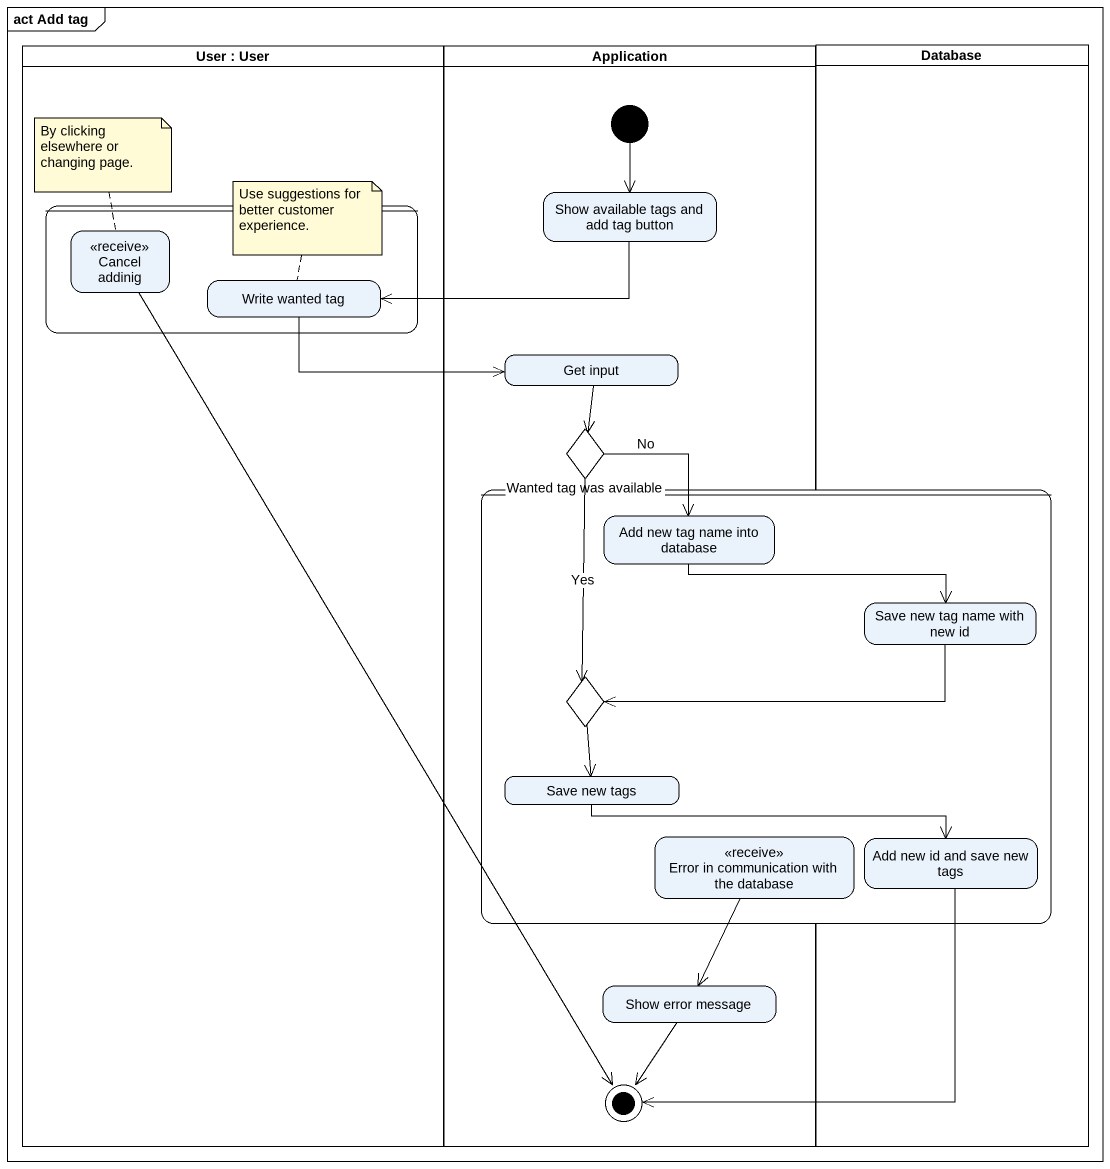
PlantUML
@startuml
mainframe act Add tag
hide empty description
state "User : User" as User <<partition>> {
  state " " as state1 {
    state "Cancel addinig" as Cancel_addinig <<receive>>
    state "Write wanted tag" as Write_wanted_tag
  }
}
state Application <<partition>> {
  state "Show available tags and add tag button" as Show_available_tags_and_add
  state "Get input" as Get_input
  state "Wanted tag was available" as Wanted_tag_was_available <<choice>>
  state "Show error message" as Show_error_message
  state final1 <<end>>
  [*] --> Show_available_tags_and_add
}
state "Database" as Database_ <<partition>>
state " " as state2 {
  state "Add new tag name into database" as Add_new_tag_name_into
  state "Save new tag name with new id" as Save_new_tag_name_with_new
  state choice1 <<choice>>
  state "Save new tags" as Save_new_tags
  state "Error in communication with the database" as Error_in_communication_with <<receive>>
  state "Add new id and save new tags" as Add_new_id_and_save_new_tags
}
Show_available_tags_and_add -left-> Write_wanted_tag
Cancel_addinig --> final1
Write_wanted_tag -right-> Get_input
Get_input --> Wanted_tag_was_available
Wanted_tag_was_available --> Add_new_tag_name_into : No
Wanted_tag_was_available --> choice1 : Yes
Add_new_tag_name_into -right-> Save_new_tag_name_with_new
Save_new_tag_name_with_new -left-> choice1
choice1 --> Save_new_tags
Save_new_tags -right-> Add_new_id_and_save_new_tags
Error_in_communication_with --> Show_error_message
Add_new_id_and_save_new_tags --> final1
Show_error_message --> final1
note top of Cancel_addinig : By clicking elsewhere or changing page.
note top of Write_wanted_tag : Use suggestions for better customer experience.
@enduml
